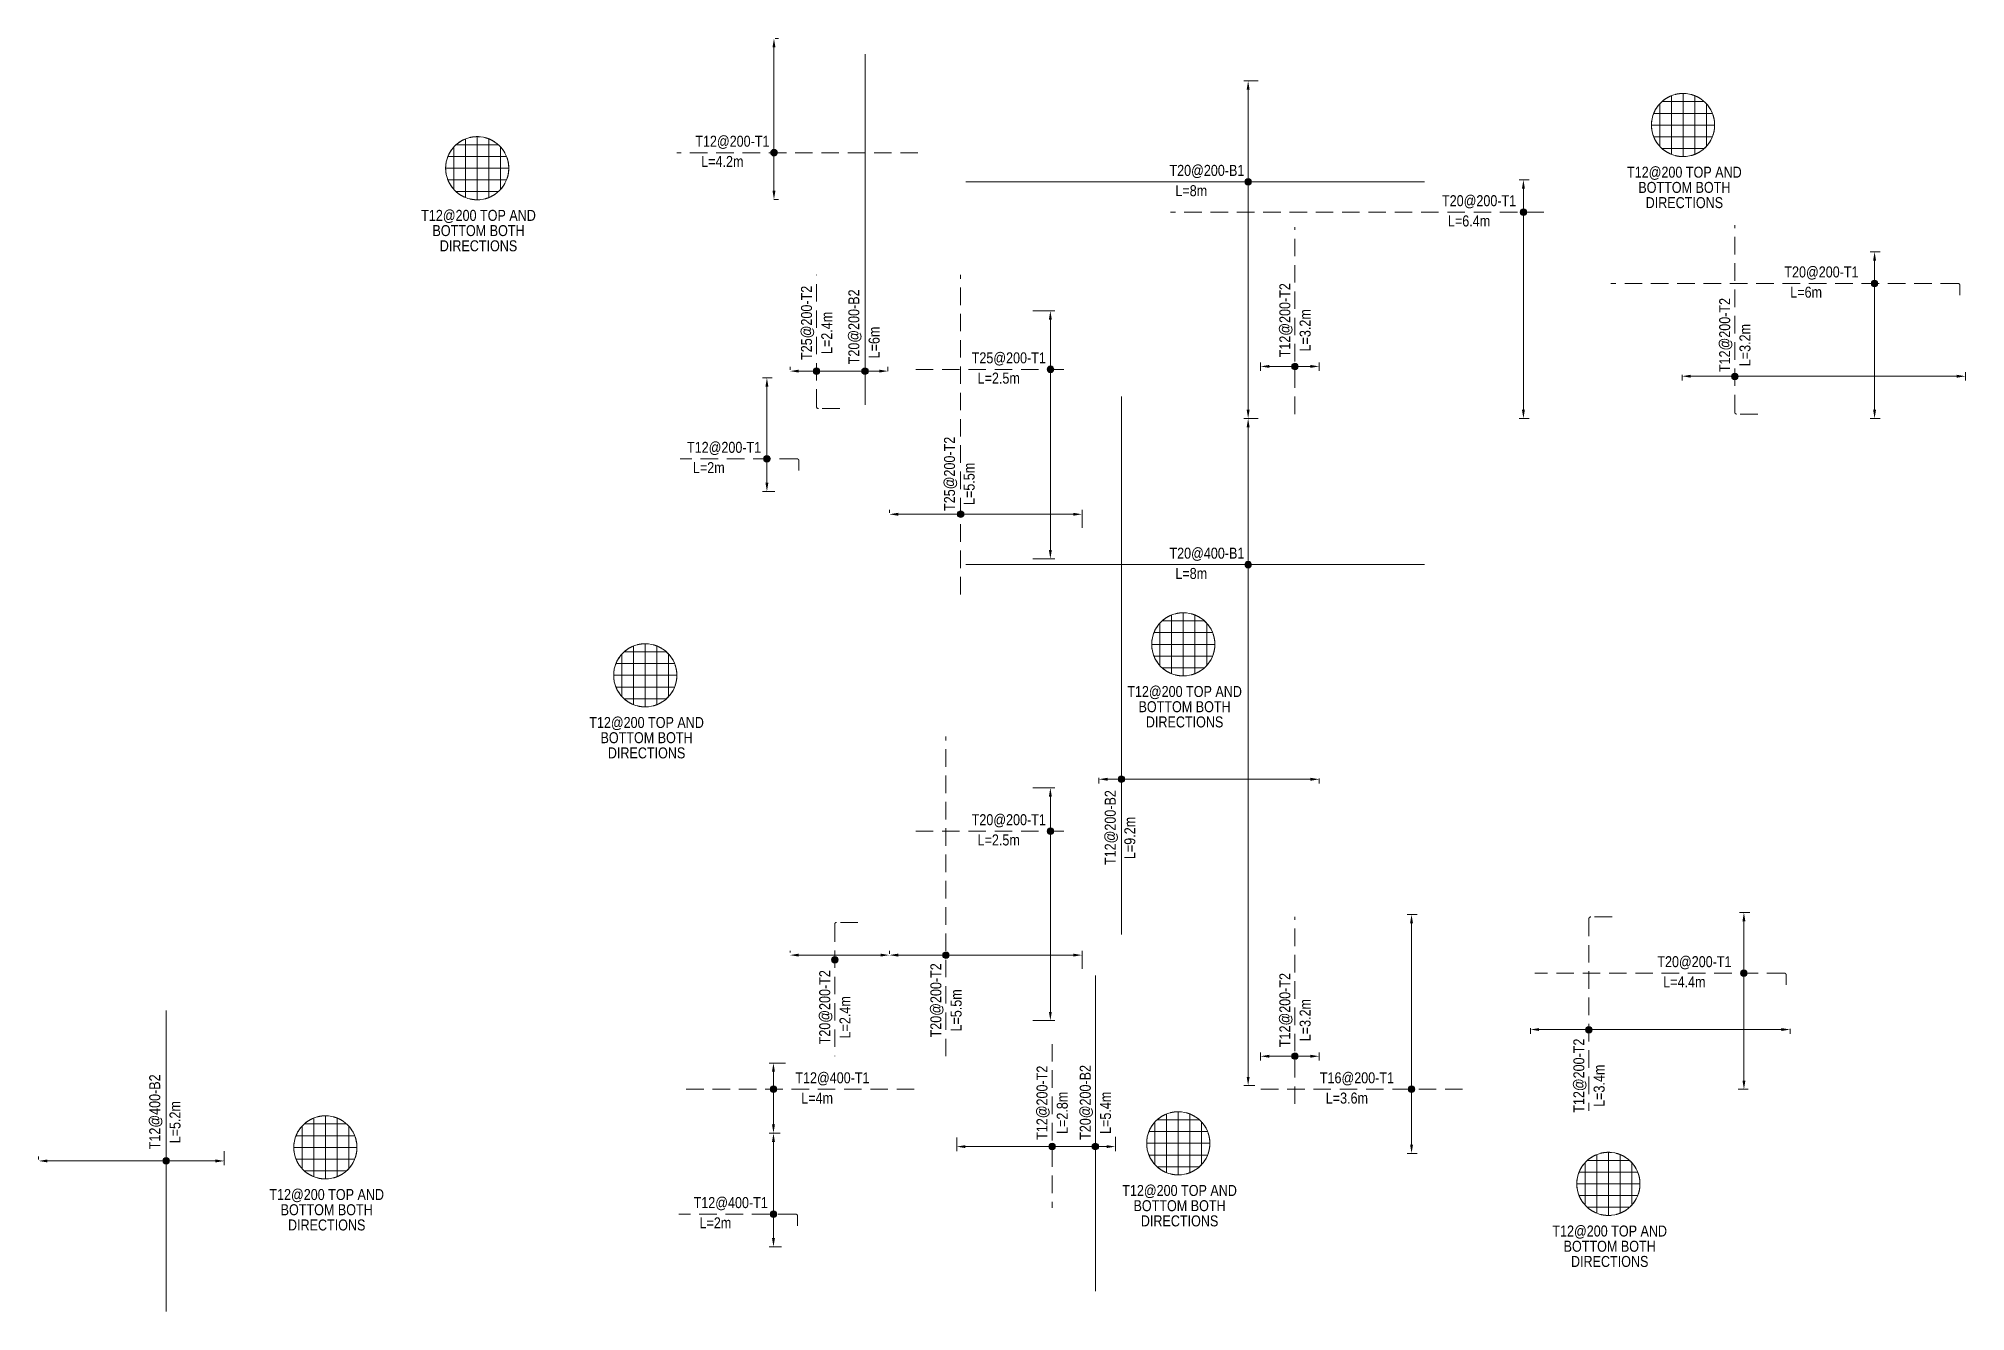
# Model space of a CAD drawing. Header units: millimetres. Extents: x 7875 to 40825, y -24870 to -3095.
import ezdxf

# ---------------------------------------------------------------- set-up
doc = ezdxf.new("R2010")
doc.units = ezdxf.units.MM
doc.header["$LTSCALE"] = 75
doc.header["$MEASUREMENT"] = 0
for name, pattern in [('Dash', [6, 3, -3]), ('Hidden', [6, 4, -2]), ('Hidden 1_16_', [2.38125, 1.5875, -0.79375]), ('Hidden 3_32_', [3.571875, 2.38125, -1.190625])]:
    doc.linetypes.add(name, pattern=pattern)
for name, color, linetype, lineweight in [('A-ANNO-NOTE', 131, 'Continuous', 9), ('A-DETL', 90, 'Continuous', 9), ('A-DETL-GENF', 92, 'Continuous', 9), ('A-DETL-HDLN', 90, 'Hidden 3_32_', 9), ('A-DETL-THIN', 151, 'Continuous', 9), ('A-WALL-HDLN', 110, 'Dash', 13), ('G-ANNO-SYMB', 111, 'Continuous', 9), ('G-ANNO-TEXT', 231, 'Continuous', 9)]:
    doc.layers.add(name, color=color, linetype=linetype, lineweight=lineweight)
doc.styles.add('Arial', font='arial.ttf', dxfattribs={"height": 250})
doc.styles.add('Arial Narrow', font='ARIALN.TTF', dxfattribs={"height": 187.5})
doc.styles.add('Arial Narrow_2', font='ARIALN.TTF', dxfattribs={"height": 262.5})
doc.dimstyles.new('WYE_STANDARD_-_2_5mm', dxfattribs={"dimscale": 304.8, "dimtxt": 187.5, "dimasz": 0.492126, "dimexe": 0.246063, "dimexo": 0.246063, "dimgap": 0.9, "dimtad": 0, "dimdec": 0, "dimzin": 0, "dimdsep": 46, "dimtxsty": 'Arial', "dimcen": 0.09, "dimazin": 0, "dimtfac": 1, "dimtdec": 0, "dimtix": 1, "dimtmove": 0, "dimatfit": 3, "dimfxl": 1, "dimtvp": 1, "dimtolj": 1, "dimtzin": 0, "dimlwd": 13, "dimlwe": 13, "dimarcsym": 2})

# ---------------------------------------------------------------- blocks, each defined once
blk = doc.blocks.new('SOGR')
at = {"layer": 'A-DETL'}
for p, q in [((39817, -9535), (39817, -10535)), ((40017, -9495), (40017, -10575)), ((40217, -9535), (40217, -10535)), ((39515, -9835), (40517, -9835)), ((39617, -9672), (39617, -10398)), ((39654, -9635), (40379, -9635)), ((40417, -9672), (40417, -10398)), ((39477, -10035), (40557, -10035)), ((39517, -10235), (40517, -10235)), ((39654, -10435), (40379, -10435))]:
    blk.add_line(p, q, dxfattribs=at)
at = {"layer": 'A-DETL-HDLN'}
blk.add_circle((40017, -10035), 540, dxfattribs=at)
at = {"layer": 'A-DETL-THIN'}
blk.add_circle((40017, -10035), 540, dxfattribs=at)
at = {"layer": 'A-WALL-HDLN', "linetype": 'Hidden 1_16_'}
for p, q in [((39817, -9535), (39817, -10535)), ((40017, -9495), (40017, -10575)), ((40217, -9535), (40217, -10535)), ((39515, -9835), (40517, -9835)), ((39617, -9672), (39617, -10398)), ((39654, -9635), (40379, -9635)), ((40417, -9672), (40417, -10398)), ((39477, -10035), (40557, -10035)), ((39517, -10235), (40517, -10235)), ((39654, -10435), (40379, -10435))]:
    blk.add_line(p, q, dxfattribs=at)
at = {"layer": 'G-ANNO-TEXT', "color": 7, "insert": (38784, -10748), "char_height": 187.5, "width": 2510.23, "attachment_point": 1, "line_spacing_factor": 0.83225, "style": 'Arial Narrow_2'}
blk.add_mtext('\\pxqc;T12@200 TOP AND BOTTOM BOTH DIRECTIONS', dxfattribs=at)
blk = doc.blocks.new('*D9')
at = {"layer": 'A-DETL-GENF', "color": 0, "lineweight": 13, "transparency": 16777216}
for p, q in [((22425, -18752), (22425, -18699)), ((25569, -18774), (22575, -18774)), ((25719, -19006), (25719, -18699))]:
    blk.add_line(p, q, dxfattribs=at)
at = {"layer": 'A-DETL-GENF', "color": 0, "transparency": 16777216}
for points in [[(22575, -18749), (22575, -18799), (22425, -18774)], [(25569, -18749), (25569, -18799), (25719, -18774)]]:
    blk.add_solid(points, dxfattribs=at)
at = {"layer": 'DEFPOINTS', "color": 0, "transparency": 16777216}
for p in [(22425, -18774), (22425, -18827), (25719, -19081)]:
    blk.add_point(p, dxfattribs=at)
blk = doc.blocks.new('DONAT')
at = {"layer": 'A-ANNO-NOTE'}
blk.add_hatch(color=256, dxfattribs=at).paths.add_polyline_path([(-10861, -13734), (-10856, -13734), (-10847, -13733), (-10835, -13728), (-10827, -13724), (-10818, -13716), (-10812, -13708), (-10806, -13695), (-10804, -13686), (-10803, -13674), (-10805, -13664), (-10807, -13658), (-10809, -13652), (-10814, -13644), (-10823, -13635), (-10833, -13628), (-10843, -13624), (-10854, -13622), (-10869, -13622), (-10882, -13627), (-10888, -13630), (-10898, -13637), (-10904, -13643), (-10909, -13652), (-10914, -13664), (-10915, -13669), (-10915, -13681), (-10914, -13691), (-10908, -13705), (-10905, -13711), (-10898, -13719), (-10890, -13725), (-10878, -13731), (-10871, -13733)], flags=0)
for radius, start, end in [(56.2, 90, 270), (56.2, 90, 270), (56.3, 270, 90), (56.3, 270, 90)]:
    blk.add_arc((-10859, -13678), radius, start, end, dxfattribs=at)
blk = doc.blocks.new('*D10')
at = {"layer": 'A-DETL-GENF', "color": 0, "lineweight": 13, "transparency": 16777216}
for p, q in [((22425, -11210), (22425, -11158)), ((25719, -11464), (25719, -11158)), ((25569, -11233), (22575, -11233))]:
    blk.add_line(p, q, dxfattribs=at)
at = {"layer": 'A-DETL-GENF', "color": 0, "transparency": 16777216}
for points in [[(22575, -11208), (22575, -11258), (22425, -11233)], [(25569, -11208), (25569, -11258), (25719, -11233)]]:
    blk.add_solid(points, dxfattribs=at)
at = {"layer": 'DEFPOINTS', "color": 0, "transparency": 16777216}
for p in [(22425, -11233), (22425, -11285), (25719, -11539)]:
    blk.add_point(p, dxfattribs=at)
blk = doc.blocks.new('*D11')
at = {"layer": 'A-DETL-GENF', "color": 0, "lineweight": 13, "transparency": 16777216}
for p, q in [((20451, -5698), (20451, -3245)), ((20474, -3095), (20526, -3095)), ((20448, -5848), (20526, -5848))]:
    blk.add_line(p, q, dxfattribs=at)
at = {"layer": 'A-DETL-GENF', "color": 0, "transparency": 16777216}
for points in [[(20426, -3245), (20476, -3245), (20451, -3095)], [(20426, -5698), (20476, -5698), (20451, -5848)]]:
    blk.add_solid(points, dxfattribs=at)
at = {"layer": 'DEFPOINTS', "color": 0, "transparency": 16777216}
for p in [(20399, -3095), (20451, -3095), (20373, -5848)]:
    blk.add_point(p, dxfattribs=at)
blk = doc.blocks.new('*D12')
at = {"layer": 'A-DETL-GENF', "color": 0, "lineweight": 13, "transparency": 16777216}
for p, q in [((24876, -7754), (25252, -7754)), ((25177, -11845), (25177, -7904)), ((24876, -11995), (25252, -11995))]:
    blk.add_line(p, q, dxfattribs=at)
at = {"layer": 'A-DETL-GENF', "color": 0, "transparency": 16777216}
for points in [[(25152, -7904), (25202, -7904), (25177, -7754)], [(25152, -11845), (25202, -11845), (25177, -11995)]]:
    blk.add_solid(points, dxfattribs=at)
at = {"layer": 'DEFPOINTS', "color": 0, "transparency": 16777216}
for p in [(24801, -7754), (25177, -7754), (24801, -11995)]:
    blk.add_point(p, dxfattribs=at)
blk = doc.blocks.new('*D13')
at = {"layer": 'A-DETL-GENF', "color": 0, "lineweight": 13, "transparency": 16777216}
for p, q in [((33364, -5512), (33191, -5512)), ((33266, -9445), (33266, -5662)), ((33364, -9595), (33191, -9595))]:
    blk.add_line(p, q, dxfattribs=at)
at = {"layer": 'A-DETL-GENF', "color": 0, "transparency": 16777216}
for points in [[(33241, -5662), (33291, -5662), (33266, -5512)], [(33241, -9445), (33291, -9445), (33266, -9595)]]:
    blk.add_solid(points, dxfattribs=at)
at = {"layer": 'DEFPOINTS', "color": 0, "transparency": 16777216}
for p in [(33266, -5512), (33439, -5512), (33439, -9595)]:
    blk.add_point(p, dxfattribs=at)
blk = doc.blocks.new('*D14')
at = {"layer": 'A-DETL-GENF', "color": 0, "lineweight": 13, "transparency": 16777216}
for p, q in [((31451, -18081), (31278, -18081)), ((31353, -22015), (31353, -18231)), ((31451, -22165), (31278, -22165))]:
    blk.add_line(p, q, dxfattribs=at)
at = {"layer": 'A-DETL-GENF', "color": 0, "transparency": 16777216}
for points in [[(31328, -18231), (31378, -18231), (31353, -18081)], [(31328, -22015), (31378, -22015), (31353, -22165)]]:
    blk.add_solid(points, dxfattribs=at)
at = {"layer": 'DEFPOINTS', "color": 0, "transparency": 16777216}
for p in [(31353, -18081), (31526, -18081), (31526, -22165)]:
    blk.add_point(p, dxfattribs=at)
blk = doc.blocks.new('*D15')
at = {"layer": 'A-DETL-GENF', "color": 0, "lineweight": 13, "transparency": 16777216}
for p, q in [((24876, -15914), (25252, -15914)), ((25177, -19745), (25177, -16064)), ((24876, -19895), (25252, -19895))]:
    blk.add_line(p, q, dxfattribs=at)
at = {"layer": 'A-DETL-GENF', "color": 0, "transparency": 16777216}
for points in [[(25152, -16064), (25202, -16064), (25177, -15914)], [(25152, -19745), (25202, -19745), (25177, -19895)]]:
    blk.add_solid(points, dxfattribs=at)
at = {"layer": 'DEFPOINTS', "color": 0, "transparency": 16777216}
for p in [(24801, -15914), (25177, -15914), (24801, -19895)]:
    blk.add_point(p, dxfattribs=at)
blk = doc.blocks.new('*D18')
at = {"layer": 'A-DETL-GENF', "color": 0, "lineweight": 13, "transparency": 16777216}
for p, q in [((39369, -6745), (39196, -6745)), ((39271, -9445), (39271, -6895)), ((39369, -9595), (39196, -9595))]:
    blk.add_line(p, q, dxfattribs=at)
at = {"layer": 'A-DETL-GENF', "color": 0, "transparency": 16777216}
for points in [[(39246, -6895), (39296, -6895), (39271, -6745)], [(39246, -9445), (39296, -9445), (39271, -9595)]]:
    blk.add_solid(points, dxfattribs=at)
at = {"layer": 'DEFPOINTS', "color": 0, "transparency": 16777216}
for p in [(39271, -6745), (39444, -6745), (39444, -9595)]:
    blk.add_point(p, dxfattribs=at)
blk = doc.blocks.new('*D19')
at = {"layer": 'A-DETL-GENF', "color": 0, "lineweight": 13, "transparency": 16777216}
for p, q in [((37135, -18045), (36962, -18045)), ((37037, -20920), (37037, -18195)), ((36939, -21070), (37112, -21070))]:
    blk.add_line(p, q, dxfattribs=at)
at = {"layer": 'A-DETL-GENF', "color": 0, "transparency": 16777216}
for points in [[(37012, -18195), (37062, -18195), (37037, -18045)], [(37012, -20920), (37062, -20920), (37037, -21070)]]:
    blk.add_solid(points, dxfattribs=at)
at = {"layer": 'DEFPOINTS', "color": 0, "transparency": 16777216}
for p in [(37037, -18045), (37210, -18045), (36864, -21070)]:
    blk.add_point(p, dxfattribs=at)
blk = doc.blocks.new('*D20')
at = {"layer": 'A-DETL-GENF', "color": 0, "lineweight": 13, "transparency": 16777216}
for p, q in [((33385, -20024), (33385, -20122)), ((37675, -20047), (33535, -20047)), ((37825, -20033), (37825, -20122))]:
    blk.add_line(p, q, dxfattribs=at)
at = {"layer": 'A-DETL-GENF', "color": 0, "transparency": 16777216}
for points in [[(33535, -20022), (33535, -20072), (33385, -20047)], [(37675, -20022), (37675, -20072), (37825, -20047)]]:
    blk.add_solid(points, dxfattribs=at)
at = {"layer": 'DEFPOINTS', "color": 0, "transparency": 16777216}
for p in [(33385, -19949), (33385, -20047), (37825, -19958)]:
    blk.add_point(p, dxfattribs=at)
blk = doc.blocks.new('*D21')
at = {"layer": 'A-DETL-GENF', "color": 0, "lineweight": 13, "transparency": 16777216}
for p, q in [((35978, -8845), (35978, -8947)), ((40675, -8872), (36128, -8872)), ((40825, -8804), (40825, -8947))]:
    blk.add_line(p, q, dxfattribs=at)
at = {"layer": 'A-DETL-GENF', "color": 0, "transparency": 16777216}
for points in [[(36128, -8847), (36128, -8897), (35978, -8872)], [(40675, -8847), (40675, -8897), (40825, -8872)]]:
    blk.add_solid(points, dxfattribs=at)
at = {"layer": 'DEFPOINTS', "color": 0, "transparency": 16777216}
for p in [(35978, -8770), (35978, -8872), (40825, -8729)]:
    blk.add_point(p, dxfattribs=at)
blk = doc.blocks.new('*D22')
at = {"layer": 'A-DETL-GENF', "color": 0, "lineweight": 13, "transparency": 16777216}
for p, q in [((28729, -3820), (28484, -3820)), ((28559, -9445), (28559, -3970)), ((28732, -9595), (28484, -9595))]:
    blk.add_line(p, q, dxfattribs=at)
at = {"layer": 'A-DETL-GENF', "color": 0, "transparency": 16777216}
for points in [[(28534, -3970), (28584, -3970), (28559, -3820)], [(28534, -9445), (28584, -9445), (28559, -9595)]]:
    blk.add_solid(points, dxfattribs=at)
at = {"layer": 'DEFPOINTS', "color": 0, "transparency": 16777216}
for p in [(28559, -3820), (28804, -3820), (28807, -9595)]:
    blk.add_point(p, dxfattribs=at)
blk = doc.blocks.new('*D23')
at = {"layer": 'A-DETL-GENF', "color": 0, "lineweight": 13, "transparency": 16777216}
for p, q in [((28533, -9595), (28484, -9595)), ((28559, -20857), (28559, -9745)), ((28675, -21007), (28484, -21007))]:
    blk.add_line(p, q, dxfattribs=at)
at = {"layer": 'A-DETL-GENF', "color": 0, "transparency": 16777216}
for points in [[(28534, -9745), (28584, -9745), (28559, -9595)], [(28534, -20857), (28584, -20857), (28559, -21007)]]:
    blk.add_solid(points, dxfattribs=at)
at = {"layer": 'DEFPOINTS', "color": 0, "transparency": 16777216}
for p in [(28559, -9595), (28608, -9595), (28750, -21007)]:
    blk.add_point(p, dxfattribs=at)
blk = doc.blocks.new('*D24')
at = {"layer": 'A-DETL-GENF', "color": 0, "lineweight": 13, "transparency": 16777216}
for p, q in [((26007, -15743), (26007, -15841)), ((29625, -15766), (26157, -15766)), ((29775, -15753), (29775, -15841))]:
    blk.add_line(p, q, dxfattribs=at)
at = {"layer": 'A-DETL-GENF', "color": 0, "transparency": 16777216}
for points in [[(26157, -15741), (26157, -15791), (26007, -15766)], [(29625, -15741), (29625, -15791), (29775, -15766)]]:
    blk.add_solid(points, dxfattribs=at)
at = {"layer": 'DEFPOINTS', "color": 0, "transparency": 16777216}
for p in [(26007, -15668), (26007, -15766), (29775, -15678)]:
    blk.add_point(p, dxfattribs=at)
blk = doc.blocks.new('*D25')
at = {"layer": 'A-DETL-GENF', "color": 0, "lineweight": 13, "transparency": 16777216}
for p, q in [((20650, -20620), (20367, -20620)), ((20442, -21670), (20442, -20770)), ((20559, -21820), (20367, -21820))]:
    blk.add_line(p, q, dxfattribs=at)
at = {"layer": 'A-DETL-GENF', "color": 0, "transparency": 16777216}
for points in [[(20417, -20770), (20467, -20770), (20442, -20620)], [(20417, -21670), (20467, -21670), (20442, -21820)]]:
    blk.add_solid(points, dxfattribs=at)
at = {"layer": 'DEFPOINTS', "color": 0, "transparency": 16777216}
for p in [(20442, -20620), (20725, -20620), (20634, -21820)]:
    blk.add_point(p, dxfattribs=at)
blk = doc.blocks.new('*D26')
at = {"layer": 'A-DETL-GENF', "color": 0, "lineweight": 13, "transparency": 16777216}
for p, q in [((28770, -8638), (28770, -8779)), ((29625, -8704), (28920, -8704)), ((29775, -8638), (29775, -8779))]:
    blk.add_line(p, q, dxfattribs=at)
at = {"layer": 'A-DETL-GENF', "color": 0, "transparency": 16777216}
for points in [[(28920, -8679), (28920, -8729), (28770, -8704)], [(29625, -8679), (29625, -8729), (29775, -8704)]]:
    blk.add_solid(points, dxfattribs=at)
at = {"layer": 'DEFPOINTS', "color": 0, "transparency": 16777216}
for p in [(28770, -8563), (29775, -8563), (28770, -8704)]:
    blk.add_point(p, dxfattribs=at)
blk = doc.blocks.new('*D27')
at = {"layer": 'A-DETL-GENF', "color": 0, "lineweight": 13, "transparency": 16777216}
for p, q in [((28770, -20438), (28770, -20579)), ((29625, -20504), (28920, -20504)), ((29775, -20438), (29775, -20579))]:
    blk.add_line(p, q, dxfattribs=at)
at = {"layer": 'A-DETL-GENF', "color": 0, "transparency": 16777216}
for points in [[(28920, -20479), (28920, -20529), (28770, -20504)], [(29625, -20479), (29625, -20529), (29775, -20504)]]:
    blk.add_solid(points, dxfattribs=at)
at = {"layer": 'DEFPOINTS', "color": 0, "transparency": 16777216}
for p in [(28770, -20363), (29775, -20363), (28770, -20504)]:
    blk.add_point(p, dxfattribs=at)
blk = doc.blocks.new('*D28')
at = {"layer": 'A-DETL-GENF', "color": 0, "lineweight": 13, "transparency": 16777216}
for p, q in [((20421, -8901), (20255, -8901)), ((20330, -10695), (20330, -9051)), ((20465, -10845), (20255, -10845))]:
    blk.add_line(p, q, dxfattribs=at)
at = {"layer": 'A-DETL-GENF', "color": 0, "transparency": 16777216}
for points in [[(20305, -9051), (20355, -9051), (20330, -8901)], [(20305, -10695), (20355, -10695), (20330, -10845)]]:
    blk.add_solid(points, dxfattribs=at)
at = {"layer": 'DEFPOINTS', "color": 0, "transparency": 16777216}
for p in [(20330, -8901), (20496, -8901), (20540, -10845)]:
    blk.add_point(p, dxfattribs=at)
blk = doc.blocks.new('*D29')
at = {"layer": 'A-DETL-GENF', "color": 0, "lineweight": 13, "transparency": 16777216}
for p, q in [((20534, -21820), (20367, -21820)), ((20442, -23614), (20442, -21970)), ((20578, -23764), (20367, -23764))]:
    blk.add_line(p, q, dxfattribs=at)
at = {"layer": 'A-DETL-GENF', "color": 0, "transparency": 16777216}
for points in [[(20417, -21970), (20467, -21970), (20442, -21820)], [(20417, -23614), (20467, -23614), (20442, -23764)]]:
    blk.add_solid(points, dxfattribs=at)
at = {"layer": 'DEFPOINTS', "color": 0, "transparency": 16777216}
for p in [(20442, -21820), (20609, -21820), (20653, -23764)]:
    blk.add_point(p, dxfattribs=at)
blk = doc.blocks.new('*D30')
at = {"layer": 'A-DETL-GENF', "color": 0, "lineweight": 13, "transparency": 16777216}
for p, q in [((7875, -22272), (7875, -22220)), ((10900, -22295), (8025, -22295)), ((11050, -22128), (11050, -22370))]:
    blk.add_line(p, q, dxfattribs=at)
at = {"layer": 'A-DETL-GENF', "color": 0, "transparency": 16777216}
for points in [[(8025, -22270), (8025, -22320), (7875, -22295)], [(10900, -22270), (10900, -22320), (11050, -22295)]]:
    blk.add_solid(points, dxfattribs=at)
at = {"layer": 'DEFPOINTS', "color": 0, "transparency": 16777216}
for p in [(11050, -22053), (7875, -22295), (7875, -22347)]:
    blk.add_point(p, dxfattribs=at)
blk = doc.blocks.new('*D202')
at = {"layer": 'A-DETL-GENF', "color": 0, "lineweight": 13, "transparency": 16777216}
for p, q in [((23575, -21895), (23575, -22125)), ((23725, -22050), (26139, -22050)), ((26289, -21885), (26289, -22125))]:
    blk.add_line(p, q, dxfattribs=at)
at = {"layer": 'A-DETL-GENF', "color": 0, "transparency": 16777216}
for points in [[(23725, -22025), (23725, -22075), (23575, -22050)], [(26139, -22025), (26139, -22075), (26289, -22050)]]:
    blk.add_solid(points, dxfattribs=at)
at = {"layer": 'DEFPOINTS', "color": 0, "transparency": 16777216}
for p in [(23575, -21820), (26289, -21810), (26289, -22050)]:
    blk.add_point(p, dxfattribs=at)
blk = doc.blocks.new('*D203')
at = {"layer": 'A-DETL-GENF', "color": 0, "lineweight": 13, "transparency": 16777216}
for p, q in [((20725, -8761), (20725, -8709)), ((22250, -8784), (20875, -8784)), ((22400, -8787), (22400, -8709))]:
    blk.add_line(p, q, dxfattribs=at)
at = {"layer": 'A-DETL-GENF', "color": 0, "transparency": 16777216}
for points in [[(20875, -8759), (20875, -8809), (20725, -8784)], [(22250, -8759), (22250, -8809), (22400, -8784)]]:
    blk.add_solid(points, dxfattribs=at)
at = {"layer": 'DEFPOINTS', "color": 0, "transparency": 16777216}
for p in [(20725, -8784), (20725, -8836), (22400, -8862)]:
    blk.add_point(p, dxfattribs=at)
blk = doc.blocks.new('*D204')
at = {"layer": 'A-DETL-GENF', "color": 0, "lineweight": 13, "transparency": 16777216}
for p, q in [((20725, -18729), (20725, -18699)), ((22275, -18774), (20875, -18774))]:
    blk.add_line(p, q, dxfattribs=at)
at = {"layer": 'A-DETL-GENF', "color": 0, "transparency": 16777216}
for points in [[(20875, -18749), (20875, -18799), (20725, -18774)], [(22275, -18749), (22275, -18799), (22425, -18774)]]:
    blk.add_solid(points, dxfattribs=at)
at = {"layer": 'DEFPOINTS', "color": 0, "transparency": 16777216}
for p in [(20725, -18774), (22425, -18774), (20725, -18804)]:
    blk.add_point(p, dxfattribs=at)

msp = doc.modelspace()

# ---------------------------------------------------------------- linework, layer by layer
at = {"layer": 'A-DETL-GENF'}
for p, q in [((22007.4, -9361.4), (22007.4, -3361.4)), ((23730.1, -5547.4), (31575, -5547.4)), ((26391.1, -9220), (26391.1, -18420.6)), ((23730.1, -12095.1), (31575, -12095.1)), ((25946.1, -19122.6), (25946.1, -24522.6)), ((10056.8, -19720), (10056.8, -24870))]:
    msp.add_line(p, q, dxfattribs=at)
at = {"layer": 'A-DETL-GENF', "linetype": 'Hidden'}
for p, q in [((29359.2, -9520), (29359.2, -6320)), ((23642.7, -12603.4), (23642.7, -7136.6)), ((23391.6, -20503.6), (23391.6, -15036.7)), ((29359.2, -21319.9), (29359.2, -18119.9)), ((25206.4, -20295), (25206.4, -23095))]:
    msp.add_line(p, q, dxfattribs=at)
for points in [[(22912.2, -5047.8), (18787.8, -5047.8)], [(33615.6, -6065.4), (27233.3, -6065.4)], [(22875.1, -8753.8), (25406.8, -8753.8)], [(22875.1, -16653.9), (25406.8, -16653.9)], [(22850, -21069.1), (18850, -21069.1)], [(32225.6, -21069.1), (28625.6, -21069.1)]]:
    msp.add_lwpolyline(points, dxfattribs=at)
for points in [[(37275.1, -9518.6), (36910.1, -9518.6, -0.4142136), (36880.1, -9488.6), (36880.1, -6288.6)], [(21574.6, -9425.8), (21209.6, -9425.8, -0.4142136), (21179.6, -9395.8), (21179.6, -7136.6)], [(40727.7, -7484), (40727.7, -7314, 0.4142136), (40697.7, -7284), (34761.2, -7284)], [(20876.4, -10485.8), (20876.4, -10315.8, 0.4142136), (20846.4, -10285.8), (18846.4, -10285.8)], [(34781.5, -18121.5), (34416.5, -18121.5, 0.4142136), (34386.5, -18151.5), (34386.5, -21436.4)], [(21886.1, -18214.2), (21521, -18214.2, 0.4142136), (21491, -18244.2), (21491, -20503.4)], [(37760, -19283.7), (37760, -19113.7, 0.4142136), (37730, -19083.7), (33458.7, -19083.7)], [(20852.7, -23404.9), (20852.7, -23234.9, 0.4142136), (20822.7, -23204.9), (18822.7, -23204.9)]]:
    msp.add_lwpolyline(points, format="xyb", dxfattribs=at)

# ---------------------------------------------------------------- block references
at = {"xscale": -1, "rotation": 180}
for p in [(31310.7, -18725.6), (44125.6, -19743.2), (36037, -22431.6), (34501.8, -24910.5), (36037, -30331.7), (34250.7, -32452.1), (42212.3, -34746.9)]:
    msp.add_blockref('DONAT', p, dxfattribs=at)
at = {"color": 7, "xscale": -1, "rotation": 180}
for p in [(39419, -19225.2), (50130.2, -20961.8), (32038.9, -22461.5), (32866.7, -22461.5), (40218.4, -22382), (47739.4, -22554.2), (31188.8, -23963.6), (39419, -25772.9), (37250.3, -29444.2), (47896.1, -32761.5), (45245.7, -33729.2), (40218.4, -34181.8), (31301.5, -34746.9), (36065.7, -35727.8), (36805.4, -35727.8), (20916, -35972.8), (31301.5, -36882.7)]:
    msp.add_blockref('DONAT', p, dxfattribs=at)
at = {"color": 7}
msp.add_blockref('DONAT', (32350.3, -5178.5), dxfattribs=at)
at = {"layer": 'G-ANNO-SYMB'}
for p in [(-4020.7, 5460.2), (-24640.5, 4721.5), (-12567.1, -3423.1), (-21767.1, -3953), (-27236.8, -12027.9), (-12652.8, -11958.4), (-5297.7, -12652.2)]:
    msp.add_blockref('SOGR', p, dxfattribs=at)

# ---------------------------------------------------------------- texts
at = {"layer": 'A-ANNO-NOTE', "char_height": 187.5, "attachment_point": 1, "style": 'Arial Narrow'}
for s, insert, width in [('T12@200-T1', (19105.3, -4757.8), 1948.101), ('L=4.2m', (19206.4, -5104.3), 784.652), ('T20@200-B1', (27213.7, -5257.3), 1948.101), ('L=8m', (27314.7, -5603.9), 784.652), ('T20@200-T1', (31874.1, -5775.3), 1948.101), ('L=6.4m', (31975.1, -6121.9), 784.652), ('T20@200-T1', (37728, -6994), 1948.101), ('L=6m', (37829, -7340.6), 784.652), ('T25@200-T1', (23831.7, -8463.8), 1948.101), ('L=2.5m', (23932.7, -8810.3), 784.652), ('\\pxt7;T12@200-T1', (18963.8, -9994.5), 1948.101), ('L=2m', (19064.8, -10341), 784.652), ('T20@400-B1', (27213.7, -11805), 1948.101), ('L=8m', (27314.7, -12151.6), 784.652), ('T20@200-T1', (23831.7, -16363.9), 1948.101), ('L=2.5m', (23932.7, -16710.4), 784.652), ('\\pxt7;T20@200-T1', (35556, -18792.3), 1948.101), ('L=4.4m', (35657, -19138.9), 784.652), ('T12@400-T1', (20816.2, -20779.1), 1948.101), ('T16@200-T1', (29785.1, -20779.1), 1948.101), ('L=4m', (20917.3, -21125.7), 784.652), ('L=3.6m', (29886.1, -21125.7), 784.652), ('\\pxt7;T12@400-T1', (19076.5, -22913.6), 1948.101), ('L=2m', (19177.5, -23260.1), 784.652)]:
    msp.add_mtext(s, dxfattribs=dict(at, insert=insert, width=width))
at = {"layer": 'A-ANNO-NOTE', "char_height": 187.5, "attachment_point": 1, "rotation": 90, "style": 'Arial Narrow'}
for s, insert, width in [('T25@200-T2', (20913.5, -8593.2), 1948.101), ('T20@200-B2', (21722.9, -8667.8), 1948.101), ('T12@200-T2', (29093.1, -8548.6), 1948.101), ('T12@200-T2', (36614, -8801.2), 1948.101), ('L=2.4m', (21260, -8492.2), 784.652), ('L=3.2m', (29439.6, -8447.6), 784.652), ('L=6m', (22069.5, -8566.8), 784.652), ('L=3.2m', (36960.5, -8700.2), 784.652), ('T25@200-T2', (23358.6, -11176.2), 1948.101), ('L=5.5m', (23693.7, -11075.1), 784.652), ('T12@200-B2', (26107.2, -17232.8), 1948.101), ('L=9.2m', (26442.2, -17131.8), 784.652), ('T20@200-T2', (21224.9, -20300.3), 1948.101), ('T20@200-T2', (23125.3, -20182), 1948.101), ('T12@200-T2', (29093.1, -20348.5), 1948.101), ('L=5.5m', (23471.8, -20080.9), 784.652), ('L=2.4m', (21571.5, -20199.3), 784.652), ('L=3.2m', (29439.6, -20247.4), 784.652), ('T12@200-T2', (34120.4, -21470.9), 1948.101), ('T12@200-T2', (24940.3, -21934.2), 1948.101), ('T20@200-B2', (25680, -21934.2), 1948.101), ('L=3.4m', (34466.9, -21369.9), 784.652), ('T12@400-B2', (9768.2, -22095), 1948.101), ('L=5.2m', (10114.7, -21993.9), 784.652), ('L=2.8m', (25286.8, -21833.1), 784.652), ('L=5.4m', (26026.5, -21833.1), 784.652)]:
    msp.add_mtext(s, dxfattribs=dict(at, insert=insert, width=width))

# ---------------------------------------------------------------- dimensions: what is measured, and where the dimension line sits
at = {"layer": 'A-DETL-GENF'}
for base, p1, p2, picture, middle in [((20451.4, -3095), (20373.3, -5847.8), (20399.2, -3095), '*D11', (20451.4, -5047.8)), ((28558.7, -3820), (28806.9, -9595), (28804.2, -3820), '*D22', (28558.7, -4578.1)), ((33266.3, -5511.5), (33438.8, -9595), (33438.8, -5511.5), '*D13', (33266.3, -6778.2)), ((39271.2, -6745), (39443.7, -9595), (39443.7, -6745), '*D18', (39271.2, -6778.2)), ((25176.7, -7753.7), (24800.8, -11995), (24800.8, -7753.7), '*D12', (25176.7, -8753.8)), ((20329.5, -8900.9), (20540.5, -10845), (20495.9, -8900.9), '*D28', (20329.5, -10285.8)), ((28558.7, -9595), (28750.3, -21007.1), (28607.8, -9595), '*D23', (28558.7, -10153.2)), ((25176.7, -15913.9), (24800.8, -19895.1), (24800.8, -15913.9), '*D15', (25176.7, -16653.9)), ((31353.1, -18081), (31525.5, -22164.6), (31525.5, -18081), '*D14', (31353.1, -21069.1)), ((37037.1, -18045), (36863.8, -21069.7), (37209.6, -18045), '*D19', (37037.1, -18078.2)), ((20442.2, -20620), (20633.6, -21820), (20725, -20620), '*D25', (20442.2, -20741.5)), ((20442.2, -21820), (20653.2, -23764.1), (20608.6, -21820), '*D29', (20442.2, -23204.9))]:
    dim = msp.add_linear_dim(base=base, p1=p1, p2=p2, angle=270, text=' ', dimstyle='WYE_STANDARD_-_2_5mm', override={"dimpost": '<>', "dimfxl": 2160.698668}, dxfattribs=at)
    dim.commit()
    dim.dimension.update_dxf_attribs({"geometry": picture, "text_midpoint": middle, "dimtype": 160})
for base, p1, p2, override, picture, middle in [((28769.8, -8704.2), (29775, -8563.2), (28769.8, -8563.2), {"dimpost": '<>', "dimfxl": 2160.698668}, '*D26', (29272.4, -8704.2)), ((28769.8, -20504), (29775, -20363.1), (28769.8, -20363.1), {"dimpost": '<>', "dimfxl": 2160.698668}, '*D27', (29272.4, -20504)), ((26289.1, -22050), (23575.1, -21820), (26289.1, -21810.1), {"dimtih": 0, "dimpost": '<>', "dimtix": 0, "dimfxl": 2160.698668}, '*D202', (24932.1, -22050))]:
    dim = msp.add_linear_dim(base=base, p1=p1, p2=p2, text=' ', dimstyle='WYE_STANDARD_-_2_5mm', override=override, dxfattribs=at)
    dim.commit()
    dim.dimension.update_dxf_attribs({"geometry": picture, "text_midpoint": middle})
for base, p1, p2, picture, middle in [((20725, -8783.7), (22400.3, -8861.5), (20725, -8835.9), '*D203', (21491, -8783.7)), ((35977.9, -8872), (40825.1, -8729), (35977.9, -8769.6), '*D21', (38146.6, -8872)), ((22425, -11232.7), (25718.8, -11538.9), (22425, -11284.9), '*D10', (24699.3, -11232.7)), ((26007.5, -15766.4), (29775, -15677.9), (26007.5, -15668.2), '*D24', (26094.5, -15766.4)), ((20725, -18774.3), (22425, -18774.3), (20725, -18804.1), '*D204', (21515.8, -18774.3)), ((22425, -18774.3), (25718.8, -19080.5), (22425, -18826.6), '*D9', (24699.3, -18774.3)), ((33385.1, -20046.9), (37825, -19958.4), (33385.1, -19948.7), '*D20', (35360.8, -20046.9)), ((7875, -22295), (11050, -22053.1), (7875, -22347.2), '*D30', (10149.3, -22295))]:
    dim = msp.add_linear_dim(base=base, p1=p1, p2=p2, text=' ', dimstyle='WYE_STANDARD_-_2_5mm', override={"dimpost": '<>', "dimfxl": 2160.698668}, dxfattribs=at)
    dim.commit()
    dim.dimension.update_dxf_attribs({"geometry": picture, "text_midpoint": middle, "dimtype": 160})

doc.saveas('drawing.dxf')
